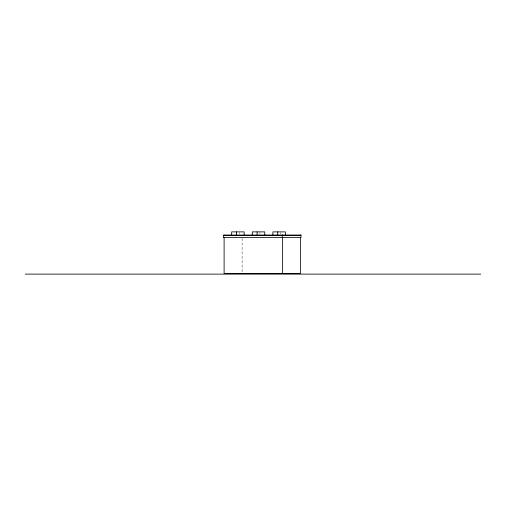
<?xml version="1.0" encoding="UTF-8"?>
<svg xmlns="http://www.w3.org/2000/svg" width="506" height="506" viewBox="0 0 506 506"><rect width="100%" height="100%" fill="white"/><g stroke="black" fill="none" stroke-linecap="round" stroke-linejoin="round"><path stroke-width="0.38" stroke-dasharray="2.53 1.9" d="M280.564 232.608L280.564 234.057M259.945 232.608L259.945 234.057M242.102 238.313L242.102 272.728M239.325 232.608L239.325 234.057"/><path stroke-width="0.76" d="M25.3 274.119L480.7 274.119M300.374 235.05L300.374 235.505L224.107 235.505L224.107 235.05M300.374 237.529L300.374 273.512L224.107 273.512L224.107 237.529M285.384 235.505L285.384 231.881L272.905 231.881L272.905 235.505M282.38 235.05L282.38 235.505M282.38 237.529L282.38 273.512M282.234 235.05L282.234 237.529M277.731 231.881L277.731 235.505M264.764 235.505L264.764 231.881L252.285 231.881L252.285 235.505M257.111 231.881L257.111 235.505M244.151 235.505L244.151 231.881L231.672 231.881L231.672 235.505M236.492 231.881L236.492 235.505M300.994 235.05L223.488 235.05L223.488 237.529L300.994 237.529L300.994 235.05"/></g></svg>
